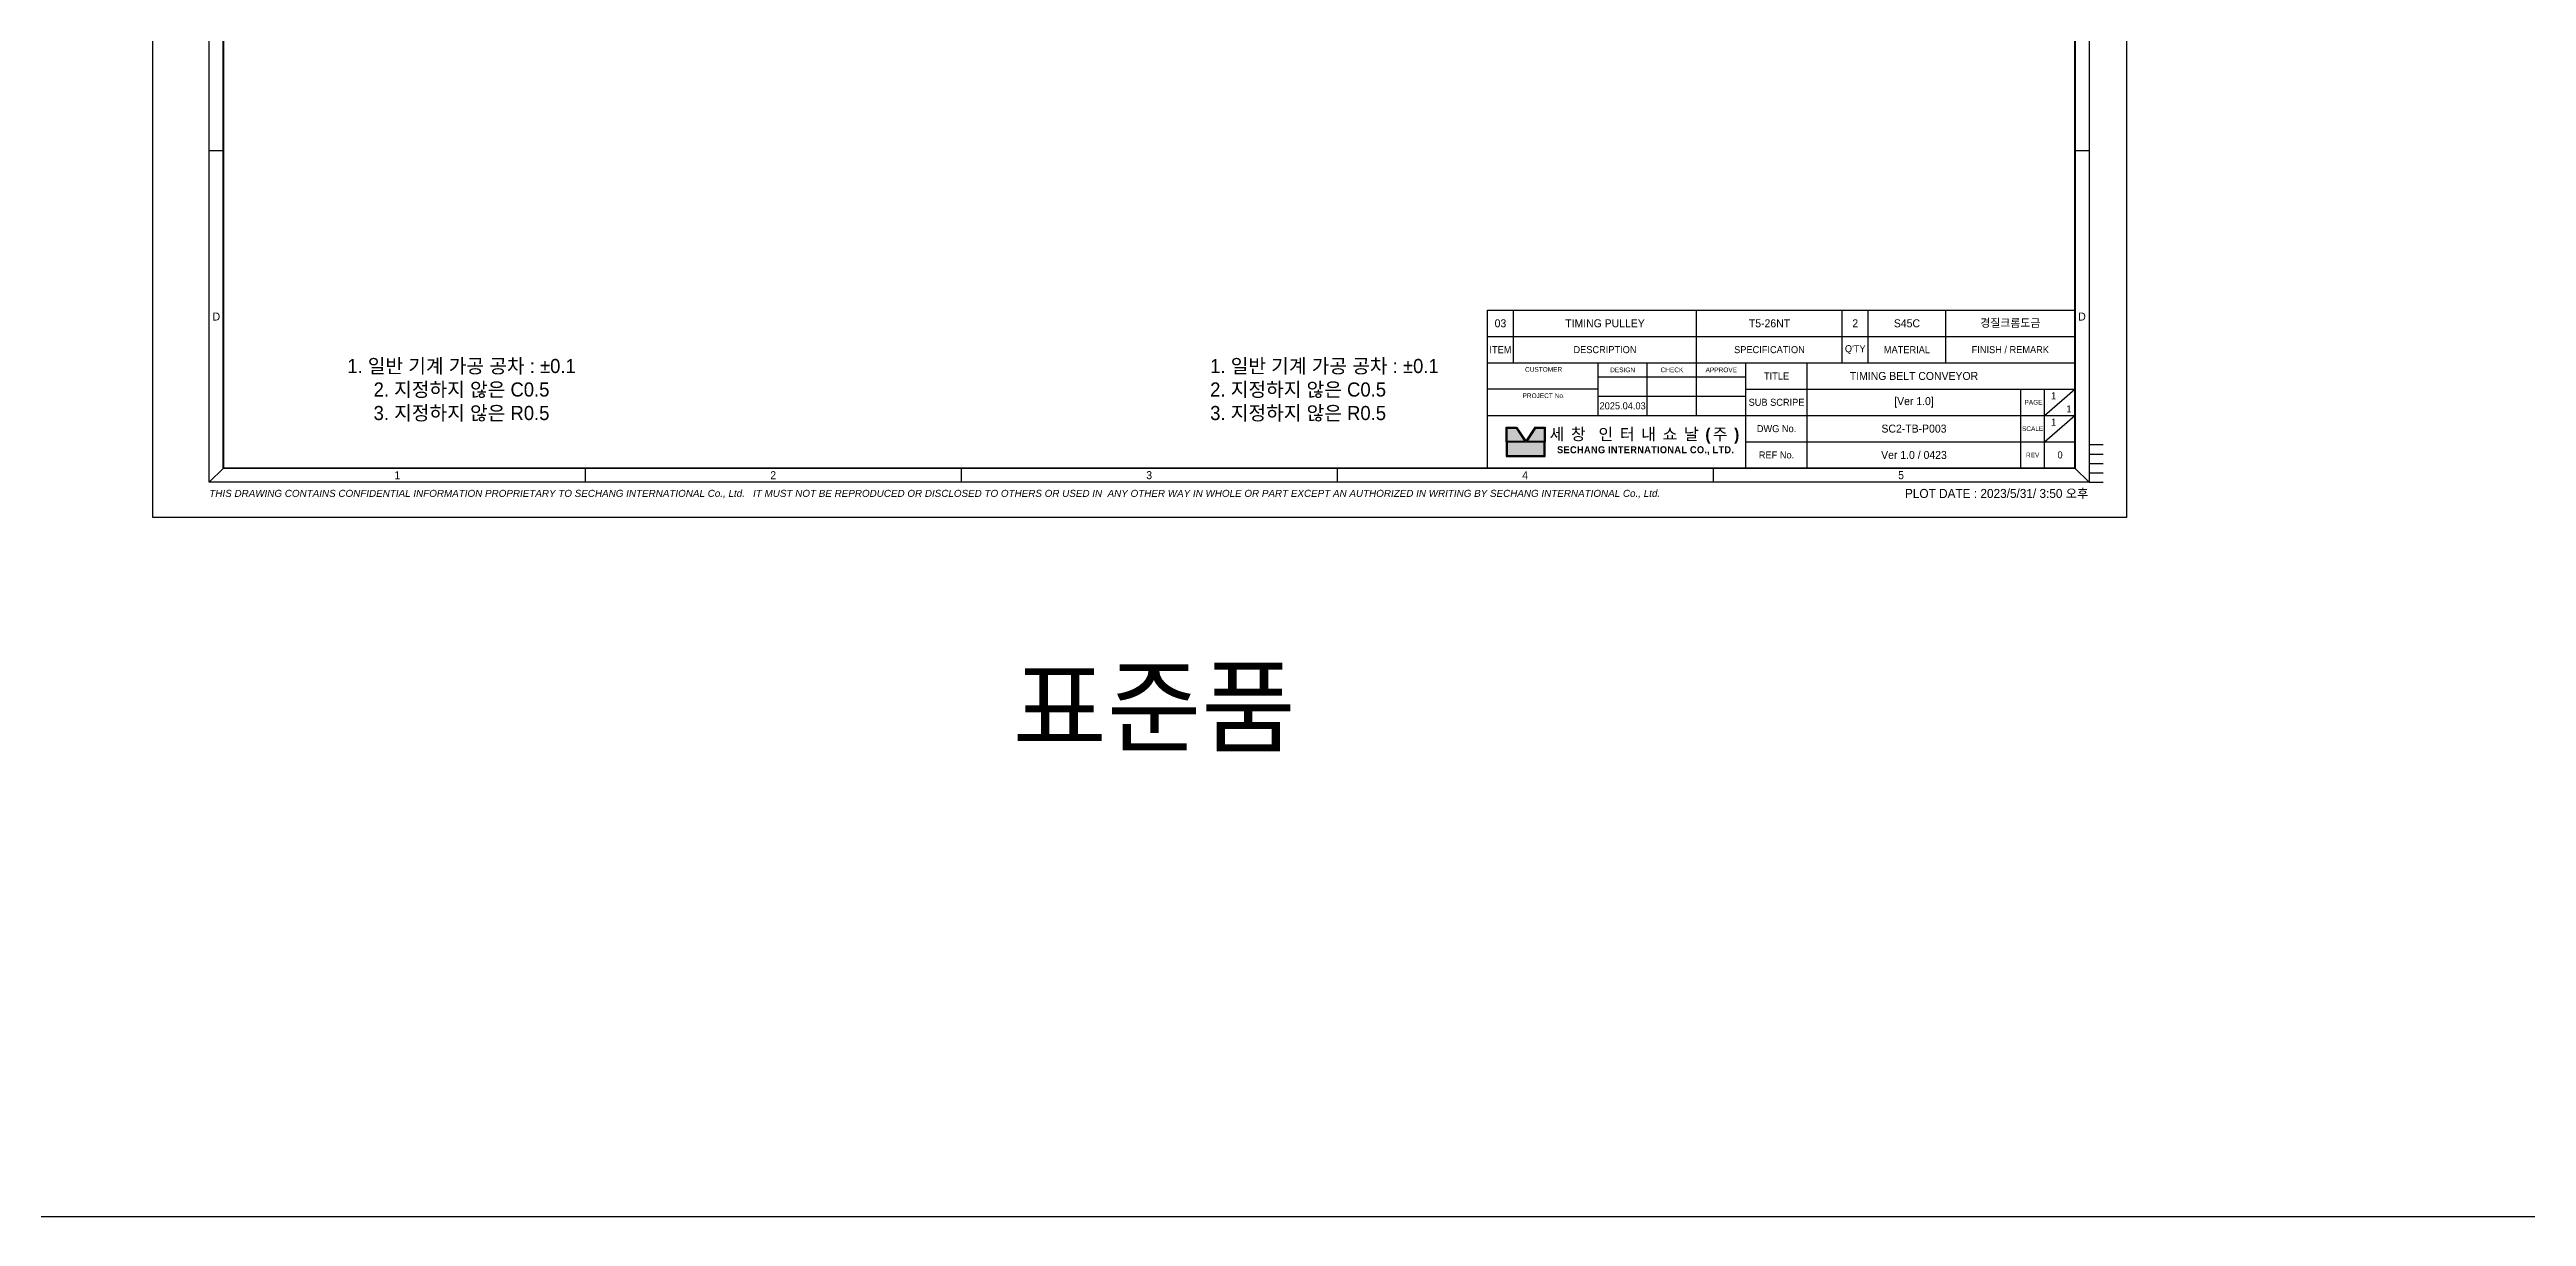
# Model space of a CAD drawing. Header units: inches. Extents: x 0 to 23821, y 0 to 11279.
# Drawn here: x 18322 to 18849, y 1770 to 2019 of the extents above; entities that cross this region are included whole.
import ezdxf
from ezdxf.enums import TextEntityAlignment as Align

# ---------------------------------------------------------------- set-up
doc = ezdxf.new("R2010")
doc.units = ezdxf.units.IN
doc.header["$LTSCALE"] = 10
doc.header["$MEASUREMENT"] = 0
for name, pattern in [('CENTER', [2, 1.25, -0.25, 0.25, -0.25]), ('HIDDEN', [0.375, 0.25, -0.125]), ('PHANTOM', [2.5, 1.25, -0.25, 0.25, -0.25, 0.25, -0.25])]:
    doc.linetypes.add(name, pattern=pattern)
for name, color, linetype in [('11', 1, 'CENTER'), ('22', 2, 'HIDDEN'), ('66', 6, 'PHANTOM'), ('T', 3, 'Continuous')]:
    doc.layers.add(name, color=color, linetype=linetype)
doc.styles.add('SCI', font='')
doc.styles.get('SCI').set_extended_font_data('Gulim')

# ---------------------------------------------------------------- blocks, each defined once
blk = doc.blocks.new('SECHANG TITLE')
h = blk.add_hatch(color=162)
h.dxf.hatch_style = 1
h.paths.add_polyline_path([(6.08, -25.11), (4.21, -25.11), (4.21, -27.9), (7.94, -27.9)])
h.paths.add_polyline_path([(12.06, -25.11), (10.19, -25.11), (8.33, -27.9), (12.06, -27.9)])
h.paths.add_polyline_path([(12.06, -28.1), (4.21, -28.1), (4.21, -30.89), (12.06, -30.89)])
at = {"color": 3}
for p, q in [((125, 0), (125, -33.6)), ((0, -5.6), (125, -5.6)), ((0, -33.6), (0, -5.6)), ((5.5, -11.2), (5.5, -5.6)), ((44.5, -22.4), (44.5, -5.6)), ((75.5, -11.2), (75.5, -5.6)), ((81, -11.2), (81, -5.6)), ((97.5, -11.2), (97.5, -5.6)), ((0, -11.2), (125, -11.2)), ((23.5, -11.2), (23.5, -22.4)), ((23.5, -14.2), (55, -14.2)), ((34, -22.4), (34, -11.2)), ((55, -33.6), (55, -11.2)), ((68, -33.6), (68, -11.2)), ((23.5, -16.8), (0, -16.8)), ((23.5, -18.3), (55, -18.3)), ((55, -16.8), (125, -16.8)), ((113.5, -33.6), (113.5, -16.8)), ((118.5, -22.4), (125, -16.8)), ((118.5, -33.6), (118.5, -16.8)), ((0, -22.4), (125, -22.4)), ((118.5, -28), (125, -22.4)), ((55, -28), (125, -28)), ((0, -33.6), (125, -33.6))]:
    blk.add_line(p, q, dxfattribs=at)
for p, q in [((4, -28), (4, -24.9)), ((4, -24.9), (6.19, -24.9)), ((4.21, -27.9), (4.21, -25.11)), ((4.21, -25.11), (6.08, -25.11)), ((6.08, -25.11), (7.94, -27.9)), ((6.19, -24.9), (8.13, -27.81)), ((10.08, -24.9), (8.13, -27.81)), ((10.19, -25.11), (8.33, -27.9)), ((10.08, -24.9), (12.27, -24.9)), ((10.19, -25.11), (12.06, -25.11)), ((12.06, -25.11), (12.06, -27.9)), ((12.27, -24.9), (12.27, -28)), ((4, -28), (4, -31.1)), ((4, -31.1), (12.27, -31.1)), ((7.94, -27.9), (4.21, -27.9)), ((12.06, -28.1), (4.21, -28.1)), ((4.21, -28.1), (4.21, -30.89)), ((4.21, -30.89), (12.06, -30.89)), ((12.06, -27.9), (8.33, -27.9)), ((12.06, -30.89), (12.06, -28.1)), ((12.27, -31.1), (12.27, -28))]:
    blk.add_line(p, q)
at = {"attachment_point": 5, "style": 'SCI'}
for s, insert, char_height, width in [('ITEM', (2.75, -8.4), 1.5, 5.5), ('DESCRIPTION', (25, -8.4), 1.5, 39), ('SPECIFICATION', (60, -8.4), 1.5, 31), ("Q'TY", (78.25, -8.4), 1.5, 5.5), ('MATERIAL', (89.25, -8.4), 1.5, 16.5), ('FINISH / REMARK', (111.25, -8.4), 1.5, 27.5), (' CUSTOMER', (11.75, -12.6), 1, 23.5), ('DESIGN', (28.75, -12.7), 1, 10.5), ('CHECK', (39.25, -12.7), 1, 10.5), ('APPROVE', (49.75, -12.7), 1, 10.5), ('TITLE', (61.5, -14), 1.5, 13), (' PROJECT No.', (11.75, -18.2), 1, 23.5), ('SUB SCRIPE', (61.5, -19.6), 1.5, 13), (' PAGE', (116, -19.6), 1, 5), ('{\\fGulim|b1|i0|c129|p50;\\T1.45;세창 인터내쇼날(주)}', (33.63, -26.75), 2.5, 38.7333), ('DWG No.', (61.5, -25.2), 1.5, 13), ('SCALE', (116, -25.2), 1, 5), ('{\\fGulim|b1|i0|c129|p50;\\T1.05;SECHANG INTERNATIONAL CO., LTD.}', (33.63, -29.85), 1.5, 38.7333), ('REF No.', (61.5, -30.8), 1.5, 13), ('REV', (116, -30.8), 1, 5)]:
    blk.add_mtext(s, dxfattribs=dict(at, insert=insert, char_height=char_height, width=width))
blk = doc.blocks.new('SECHANG REV')
at = {"color": 7}
blk.add_line((-52.5, 0), (-52.5, 5.5), dxfattribs=at)
at = {"color": 3}
for p, q in [((-43, 5.5), (-43, 0)), ((-28.5, 5.5), (-28.5, 0)), ((28.5, 5.5), (28.5, 0)), ((40.5, 5.5), (40.5, 0)), ((52.5, 5.5), (52.5, 0))]:
    blk.add_line(p, q, dxfattribs=at)
blk.add_line((52.5, 0), (-52.5, 0))
blk = doc.blocks.new('SECHANG A3')
at = {"color": 2}
for p, q in [((-198, 289.5), (-195, 286.5)), ((-118, 289.5), (-118, 286.5)), ((-38, 289.5), (-38, 286.5)), ((42, 289.5), (42, 286.5)), ((122, 289.5), (122, 286.5)), ((202, 289.5), (199, 286.5)), ((-195, 10.5), (-198, 7.5)), ((-118, 10.5), (-118, 7.5)), ((-38, 10.5), (-38, 7.5)), ((42, 10.5), (42, 7.5)), ((122, 10.5), (122, 7.5)), ((199, 10.5), (202, 7.5))]:
    blk.add_line(p, q, dxfattribs=at)
at = {"color": 3}
blk.add_line((94, 286.5), (199, 286.5), dxfattribs=at)
for p, q in [((-198, 219), (-195, 219)), ((199, 219), (202, 219)), ((-195, 148.5), (-198, 148.5)), ((202, 148.5), (199, 148.5)), ((-195, 78), (-198, 78)), ((202, 78), (199, 78)), ((202, 15.5), (205, 15.5))]:
    blk.add_line(p, q)
at = {"color": 1}
blk.add_lwpolyline([(-210, 297), (210, 297), (210, 0), (-210, 0)], close=True, dxfattribs=at)
at = {"color": 2}
blk.add_lwpolyline([(-198, 289.5), (202, 289.5), (202, 7.5), (-198, 7.5)], close=True, dxfattribs=at)
at = {"const_width": 0.4}
blk.add_lwpolyline([(-195, 286.5), (199, 286.5), (199, 10.5), (-195, 10.5)], close=True, dxfattribs=at)
at = {"layer": '11', "ltscale": 5}
blk.add_line((202, 11.5), (205, 11.5), dxfattribs=at)
at = {"layer": '22', "ltscale": 5}
blk.add_line((202, 13.5), (205, 13.5), dxfattribs=at)
at = {"layer": '66', "ltscale": 3}
blk.add_line((202, 9.5), (205, 9.5), dxfattribs=at)
at = {"layer": 'T'}
blk.add_line((202, 7.5), (205, 7.5), dxfattribs=at)
for name, p in [('SECHANG REV', (146.5, 281)), ('SECHANG TITLE', (74, 44.1))]:
    blk.add_blockref(name, p)
at = {"linetype": 'Continuous', "style": 'SCI'}
blk.add_text('PLOT DATE : 2023/5/31/ 3:50 오후', height=1.92, dxfattribs=at).set_placement((201.86, 4.16), align=Align.RIGHT)
at = {"color": 2, "style": 'SCI'}
for s, insert, char_height, width, attachment_point in [('1', (-158, 288), 1.7, 80, 5), ('2', (-78, 288), 1.7, 80, 5), ('3', (2, 288), 1.7, 80, 5), ('4', (82, 288), 1.7, 80, 5), ('5', (162, 288), 1.7, 80, 5), ('A', (-196.5, 254.25), 1.7, 3, 5), ('A', (200.5, 254.25), 1.7, 3, 5), ('B', (-196.5, 183.75), 1.7, 3, 5), ('B', (200.5, 183.75), 1.7, 3, 5), ('C', (-196.5, 113.25), 1.7, 3, 5), ('C', (200.5, 113.25), 1.7, 3, 5), ('D', (-196.5, 42.75), 1.7, 3, 5), ('D', (200.5, 42.75), 1.7, 3, 5), ('1. 일반 기계 가공 공차 : ±0.1\\P2. 지정하지 않은 C0.5\\P3. 지정하지 않은 R0.5', (14.98, 27.07), 3, 83.5818, 4), ('TIMING BELT CONVEYOR', (164.75, 30.1), 1.7, 45.5, 5), ('2025.04.03', (102.75, 23.75), 1.5, 10.5, 5), ('\\pi1.42726;1', (195.75, 23.1), 1.5, 3.25, 4), ('1', (-158, 9), 1.7, 80, 5), ('2', (-78, 9), 1.7, 80, 5), ('3', (2, 9), 1.7, 80, 5), ('4', (82, 9), 1.7, 80, 5), ('5', (162, 9), 1.7, 80, 5)]:
    blk.add_mtext(s, dxfattribs=dict(at, insert=insert, char_height=char_height, width=width, attachment_point=attachment_point))
at = {"char_height": 1.5, "attachment_point": 5, "style": 'SCI'}
for s, insert, width in [('REV.No', (98.75, 283.7), 9.5), ('DATE', (110.75, 283.7), 14.5), ('REVISION RECORD', (146.5, 283.7), 57), ('SIGN', (181, 283.7), 12), ('CHECK', (193, 283.7), 12)]:
    blk.add_mtext(s, dxfattribs=dict(at, insert=insert, width=width))
at = {"color": 3, "insert": (-198, 5), "char_height": 1.5, "width": 400.0238, "attachment_point": 4, "style": 'SCI'}
blk.add_mtext('{\\fArial|b0|i1|c0|p34;THIS DRAWING CONTAINS CONFIDENTIAL INFORMATION PROPRIETARY TO SECHANG INTERNATIONAL Co., Ltd.   IT MUST NOT BE REPRODUCED OR DISCLOSED TO OTHERS OR USED IN  ANY OTHER WAY IN WHOLE OR PART EXCEPT AN AUTHORIZED IN WRITING BY SECHANG INTERNATIONAL Co., Ltd.  }', dxfattribs=at)
blk = doc.blocks.new('A$C22515e4a')
at = {"color": 3}
for p, q in [((0, 0), (125, 0)), ((0, -5.6), (0, 0)), ((5.5, -5.6), (5.5, 0)), ((44.5, -5.6), (44.5, 0)), ((75.5, -5.6), (75.5, 0)), ((81, -5.6), (81, 0)), ((97.5, -5.6), (97.5, 0)), ((125, 0), (125, -5.6))]:
    blk.add_line(p, q, dxfattribs=at)

msp = doc.modelspace()

# ---------------------------------------------------------------- linework, layer by layer
msp.add_lwpolyline([(16750, 1770.46366694), (23820.81798648, 1770.46366694), (23820.81798648, 2874.08069523), (16750, 2874.08069523)], close=True)

# ---------------------------------------------------------------- block references
for name, p in [('SECHANG A3', (18554, 1919.11632666)), ('A$C22515e4a', (18628, 1963.21632666))]:
    msp.add_blockref(name, p)

# ---------------------------------------------------------------- texts
at = {"color": 2, "style": 'SCI'}
for s, insert, char_height, width, attachment_point in [('03', (18630.75, 1960.41632666), 1.7, 5.5, 5), ('TIMING PULLEY', (18653, 1960.41632666), 1.7, 39, 5), ('T5-26NT', (18688, 1960.41632666), 1.7, 31, 5), ('2', (18706.25, 1960.41632666), 1.7, 5.5, 5), ('S45C', (18717.25, 1960.41632666), 1.7, 16.5, 5), ('경질크롬도금', (18739.25, 1960.41632666), 1.7, 27.5, 5), ('1. 일반 기계 가공 공차 : ±0.1\\P2. 지정하지 않은 C0.5\\P3. 지정하지 않은 R0.5', (18409.66606718, 1946.18752979), 3, 83.5818366287, 5), ('\\pi1.42726;1', (18746.5, 1945.01632666), 1.5, 3.25, 4), ('[Ver 1.0]', (18718.75, 1943.61632666), 1.7, 45.5, 5), ('\\pi1.42726;1', (18746.5, 1939.41632666), 1.5, 3.25, 4), ('SC2-TB-P003', (18718.75, 1938.01632666), 1.7, 45.5, 5), ('Ver 1.0 / 0423', (18718.75, 1932.41632666), 1.7, 45.5, 5), ('\\pi2.78862;0', (18746.5, 1932.41632666), 1.5, 6.5, 4), ('\\pi16.65776;표준품', (18510.26785508, 1886.85941475), 16, 94.7802370477, 1)]:
    msp.add_mtext(s, dxfattribs=dict(at, insert=insert, char_height=char_height, width=width, attachment_point=attachment_point))

doc.saveas('drawing.dxf')
